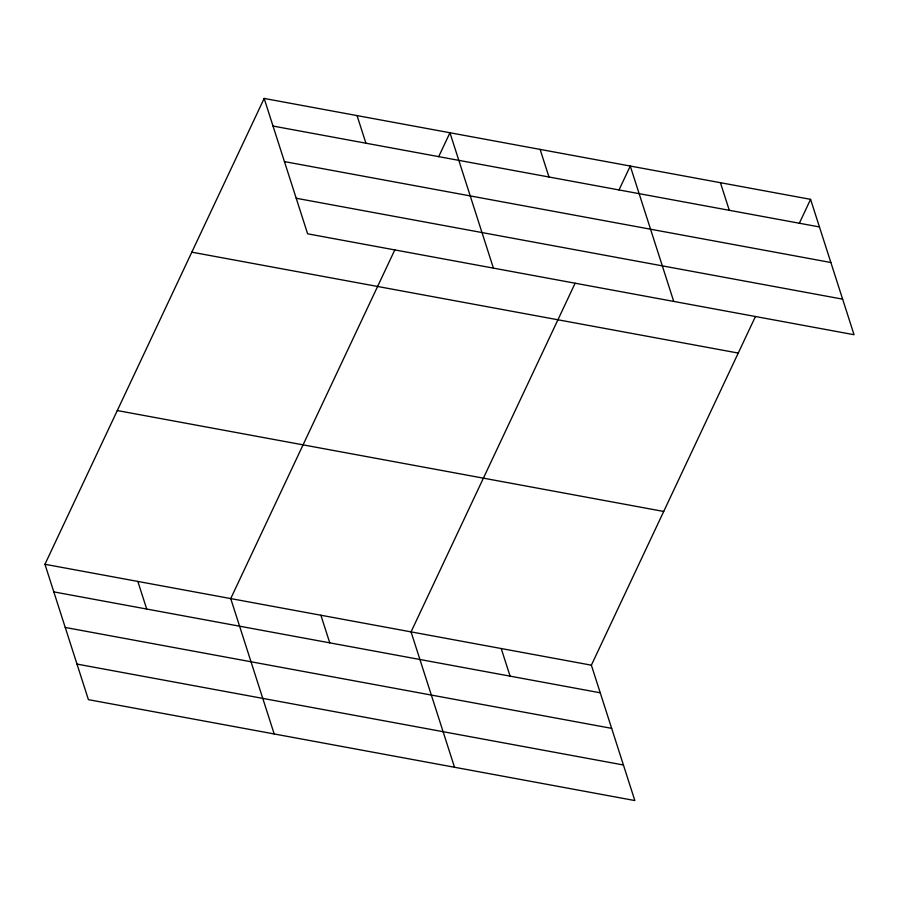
<?xml version="1.0" encoding="UTF-8"?>
<svg xmlns="http://www.w3.org/2000/svg" width="899" height="899" viewBox="0 0 899 899"><rect width="100%" height="100%" fill="white"/><g stroke="black" fill="none" stroke-linecap="round" stroke-linejoin="round"><path stroke-width="1.35" d="M755.441 316.527L591.373 665.181L634.84 800.559L88.417 699.658L44.95 564.28L264.16 98.441L810.583 199.342L854.05 334.72L307.627 233.819L264.16 98.441M394.796 249.933L230.728 598.588L274.195 733.966M438.678 156.684L449.95 132.749L493.416 268.127M575.124 283.23L411.057 631.885L454.523 767.263M618.995 189.981L630.266 166.045L673.733 301.423M799.323 223.278L810.583 199.342M273.026 126.051L819.45 226.953M284.444 161.606L830.867 262.508M296.209 198.252L842.633 299.153M191.824 252.169L738.248 353.071M117.286 410.551L663.709 511.452M44.95 564.28L591.373 665.181M53.816 591.89L600.24 692.792M65.234 627.457L611.657 728.359M76.999 664.091L623.423 764.993M720.425 182.688L729.291 210.299M540.108 149.391L548.974 177.002M357.049 115.589L365.915 143.199M501.215 648.527L510.081 676.138M320.898 615.231L329.753 642.841M137.839 581.428L146.706 609.039"/></g></svg>
